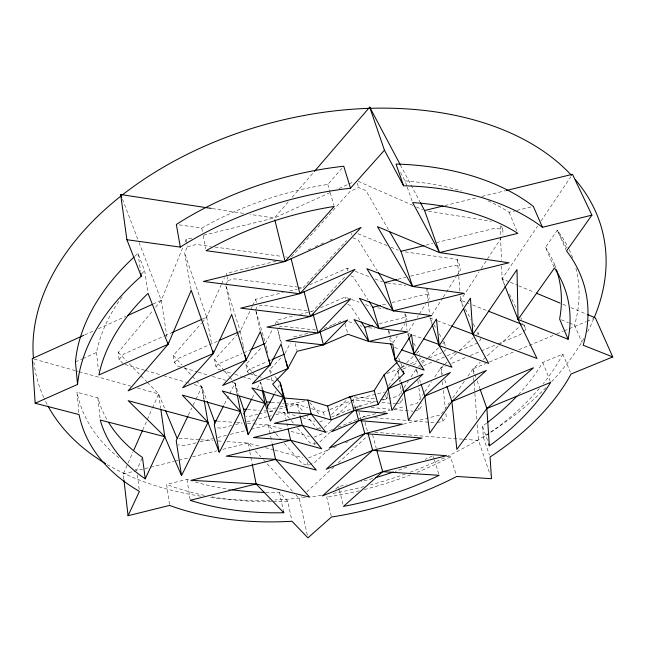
<?xml version="1.0" encoding="UTF-8"?>
<svg xmlns="http://www.w3.org/2000/svg" width="645" height="645" viewBox="0 0 645 645"><rect width="100%" height="100%" fill="white"/><g stroke="black" fill="none" stroke-linecap="round" stroke-linejoin="round"><path stroke-width="0.48" stroke-dasharray="3.23 2.42" d="M155.63 307.173L161.266 300.36L182.712 247.736M184.954 242.238L186.074 239.489L193.903 237.578M191.057 289.299L184.672 253.235L187.373 246.672L187.05 244.882M123.808 478.953L123.235 473.978L127.702 463.892M128.113 462.973L132.991 451.96M142.755 429.925L152.123 408.769M152.534 407.842L158.646 394.047M202.143 322.387L206.69 317.155L221.203 284.921M221.598 284.026L224.412 277.785M142.069 458.345L136.748 470.068A257.113 161.089 -14.7 0 1 133.217 467.907M226.105 284.381L227.879 280.486L227.145 276.907M188.34 415.187L191.75 408.027M193.032 405.342L195.556 400.069M195.975 399.191L201.853 386.879L206.86 400.529M237.674 334.062L240.263 331.191L252.195 306.48M252.63 305.577L255.662 299.296L283.066 292.58M255.597 309.818L257.234 306.448L262.112 305.254L307.318 310.761M224.452 404.101L229.289 394.506M229.733 393.635L235.006 383.17L237.207 394.45M266.708 349.187L265.418 343.334L272.601 329.224M275.173 324.161L277.318 319.944L294.813 315.655M252.203 398.005L254.985 392.708M257.307 388.298L260.556 382.122L262.749 389.378M284.961 353.267L290.419 342.963M274.73 393.386L276.125 390.814M277.995 387.379L279.39 384.807M393.103 342.785L397.336 335.948M400.94 330.111L404.987 323.572M408.995 330.611L415.162 320.742M417.218 317.453L418.25 315.808M419.306 314.115L425.66 303.964M427.772 300.578L429.36 298.038L429.038 295.088L427.006 289.065M388.613 385.702L397.812 371.222L404.028 365.28M432.094 314.639L442.704 297.95M443.236 297.119L445.888 292.943M446.421 292.104L456.007 277.044M456.539 276.205L460.264 270.344L459.958 266.296L457.458 259.5L403.947 251.735M380.558 399.352L383.469 399.618L386.548 398.852L387.903 396.731M403.472 388.508L398.546 396.094L389.201 398.425M404.012 387.669L408.358 380.993M410.994 376.93L416.267 368.811L418.242 375.116M462.933 306.689L460.611 300.215L479.098 271.835M481.275 268.497L500.843 238.457M396.498 403.778L400.529 402.778L402.343 400.005L402.045 398.118M424.257 392.603L417.009 403.431L408.414 405.568M424.813 391.773L431.465 381.84M434.762 376.922L440.801 367.908L444.357 364.602M504.608 285.203L502.1 278.834L537.591 226.113M540.962 221.098L570.793 176.794M414.687 411.058L419.024 409.978L421.435 406.406L421.04 403.496M554.055 267.183L545.493 247.366L557.304 230.257A257.113 161.081 -14.7 0 1 568.713 248.68M441.511 413.977L449.355 402.73M452.726 397.909L465.093 380.171M467.915 376.14L472.978 368.875L480.267 362.248M437.205 422.628L443.002 421.185L446.235 416.589L445.905 413.655M144.536 370.174L123.63 364.103L119.107 359.483L118.237 352.355L153.123 310.197M119.107 359.483L123.542 354.153L163.911 336.19M288.162 201.933L274.367 217.97L331.691 191.847M292.104 197.354L313.123 172.916M180.431 366.868L177.609 366.029L174.464 362.603L173.344 355.5L201.49 323.137M179.27 224.863L201.74 228.145A238.15 148.93 -14.7 0 1 327.813 184.414L342.422 167.732M174.464 362.603L177.964 358.612L217.236 341.326M291.5 256.839L350.017 191.436L358.596 187.534L366.005 190.759L388.524 229.733M220.977 370.109L218.179 369.262L215.946 366.699L214.632 359.588L237.021 334.779M215.946 366.699L218.623 363.748L241.931 353.581M303.069 287.678L346.502 240.577M248.889 373.463L247.285 371.552L245.834 364.425L262.128 346.873M247.285 371.552L249.333 369.359L266.869 361.764M344.575 277.269L312.494 311.317M270.432 373.665L269.594 369.827L282.462 356.274M331.554 414.55L347.462 399.271M324.193 427.546L331.353 420.701M336.368 415.912L350.356 402.544M351.049 401.875L353.137 399.884L384.581 392.055M406.793 362.635L413.792 355.951M416.597 353.267L418.694 351.259L419.79 354.677M419.202 359.692L420.879 358.104M330.433 431.94L319.694 442.123L317.179 443.155M354.613 409.019L357.451 406.334L378.002 401.214M418.452 366.747L421.362 363.998M422.088 363.304L427.192 358.491M427.917 357.798L438.568 347.736M442.801 343.737L444.212 342.398L442.704 339.818M444.074 351.404L445.88 349.703M329.192 448.928L314.631 462.562L310.543 464.231M362.079 418.129L363.538 416.759L375.954 413.663M445.074 363.933L447.203 361.95M450.049 359.305L457.877 352.025M459.304 350.703L473.164 337.811M476.816 334.416L478.276 333.062L477.365 331.361M307.302 535.028L299.328 498.73L301.538 496.698M306.681 491.966L334.61 466.262M338.254 462.908L367.424 436.068M483.186 359.596L497.755 346.349M499.222 345.019L519.709 326.386M520.442 325.717L523.369 323.056L525.933 329.547L520.442 334.513L497.674 344.059M331.216 516.097L326.733 497.158L328.958 495.15M335.618 489.136L338.577 486.459A238.15 148.93 -14.7 0 0 346.357 484.935M339.012 188.501L348.171 184.325M349.09 183.906L353.67 181.817M84.689 334.916L94.751 330.377M98.411 328.724L125.807 316.364M153.083 304.053L161.266 300.36L139.135 242.673M308.084 249.873L310.785 248.656M315.284 246.64L317.985 245.431M320.686 244.213L325.233 242.173M329.78 240.142L332.506 238.916M75.449 361.901L81.867 359.031M82.778 358.628L96.516 352.476A238.15 148.93 -14.7 0 1 122.905 295.612M164.822 335.787L172.11 332.546M202.143 319.178L206.69 317.155L184.672 253.235M309.56 284.832L347.115 268.207L350.711 269.594M238.416 332.006L240.263 331.191L225.758 285.163L231.474 313.583M320.605 307.762L345.035 297.063L350.63 299.119M243.737 352.791L250.058 350.033M324.113 328.579L331.869 325.209M332.739 324.83L343.132 320.323M268.634 360.998L271.279 359.854M386.831 373.657L399.521 368.303M401.327 367.537L406.802 365.223M410.446 363.691L416.823 360.998M399.037 379.018L397.812 371.222L402.262 369.343M403.157 368.972L409.39 366.344M412.953 364.836L417.428 362.95M421.016 361.442L425.49 359.555M429.07 358.039L441.672 352.726M419.903 367.279L422.636 366.134M423.547 365.747L432.65 361.918M436.294 360.386L444.486 356.935M447.227 355.782L455.499 352.299M459.184 350.751L476.647 343.398L480.678 339.681L479.324 337.166M441.575 374.826L440.801 367.908L445.405 365.981M451.847 363.28L466.569 357.104M470.245 355.556L480.364 351.315M481.275 350.936L496.763 344.438M473.357 373.769L472.978 368.875L485.79 363.53M489.45 362.006L513.243 352.081M518.806 349.759L554.031 335.069M556.788 333.925L563.214 331.24M564.133 330.861L586.168 321.67M587.087 321.291L593.513 318.606M311.462 408.664L323.435 412.219L328.99 409.914M329.918 409.527L353.137 399.884L374.995 401.843M319.565 422.024L325.088 419.734M331.538 417.065L351.888 408.64M352.815 408.253L357.451 406.334L363.337 406.85M518.338 394.651A238.15 148.93 -14.7 0 0 542.751 362.434L562.891 354.105L570.357 372.189M314.018 437.165L332.627 429.497M338.214 427.2L357.209 419.371M358.112 418.992L363.538 416.759L366.529 417.009M297.482 427.99L309.995 442.905L314.663 444.195L316.34 443.502M308.455 457.958L329.764 449.234M333.473 447.719L336.255 446.582M345.406 442.841L348.139 441.72M284.316 443.333L302.045 463.634L308.092 465.23L309.729 464.561M403.512 424.128L440.946 414.783M382.67 400.053L388.274 398.65M382.646 411.994L390.281 410.091M394.103 409.14L404.6 406.519M169.466 504.454L166.636 484.427L187.018 479.38A238.15 148.93 -14.7 0 0 192.5 481.146M397.981 279.261L405.721 277.358M410.559 276.165L454.08 265.458L459.958 266.296M382.421 304.916L387.226 303.739M392.023 302.553L424.66 294.515L429.038 295.088M379.252 323.709L403.439 317.743L406.729 318.146L407.011 320.299M276.068 407.938L269.626 409.003M279.93 406.987L305.004 400.795M257.919 414.267L249.244 416.412L245.801 416.138M258.887 414.026L265.643 412.365M269.497 411.405L275.286 409.978M279.14 409.027L297.45 404.504L307.738 407.559M231.724 425.515L221.171 428.119L216.462 427.772M235.57 424.563L242.286 422.902M247.083 421.717L254.751 419.822M258.589 418.879L267.215 416.743M268.175 416.509L272.013 415.557M275.842 414.614L284.469 412.486L296.934 416.098M196.04 442.841L185.575 445.429L178.036 444.913M199.845 441.898L213.172 438.608M217.921 437.431L226.484 435.319M230.281 434.375L245.495 430.618M251.195 429.207L268.288 424.982L282.47 428.957M123.235 473.978L132.999 471.568M133.975 471.326L149.6 467.456M150.575 467.214L174.021 461.417M174.997 461.175L177.923 460.449M178.899 460.207L188.662 457.797M192.557 456.829L216.93 450.799M222.775 449.355L248.123 443.083L260.588 446.413M445.034 205.521L477.179 197.644M482.049 196.443L505.414 190.718M276.028 261.201L226.419 273.327L226.967 276.012M227.879 280.486L234.554 278.85L297.055 286.969M487.959 200.805A238.15 148.93 -14.7 0 1 509.099 212.31L515.879 210.649M516.847 210.407L533.318 206.368M425.974 245.173L432.698 243.52M436.544 242.576L495.07 228.201L502.826 229.443L503.019 235.119M289.678 290.959L297.232 289.113M298.183 288.879L303.174 287.654M299.667 314.462L312.293 311.366L308.318 310.882M293.636 336.883L309.431 333.005M203.683 235.199L274.044 218.042L250.155 214.382M187.373 246.672L196.483 244.455L211.06 246.495M179.004 438.237L199.998 439.713M200.998 439.785L213.003 440.624M218.018 440.97L223.033 441.325M227.048 441.607L248.123 443.083L252.767 448.138M447.614 456.668L450.508 456.878L456.442 475.526M217.228 421.048L235.715 422.475M236.691 422.548L241.553 422.926M247.495 423.378L252.445 423.757M253.437 423.838L268.288 424.982L275.342 433.053M374.769 432.271L462.747 439.197M463.731 439.277L478.534 440.438L490.232 474.962M247.495 409.454L259.266 410.422M264.168 410.825L273.835 411.615M277.705 411.929L284.469 412.486L290.669 419.863M374.495 417.678L435.246 422.789M271.384 402.286L283.994 403.359M284.953 403.439L297.45 404.504L303.561 412.002M371.197 407.535L389.911 409.18M393.893 409.527L412.824 411.188M381.84 402.464L395.522 403.689M354.186 396.949L374.729 398.82M368.714 327.749L374.689 328.442M315.768 330.047L282.575 326.225L278.971 327.112L277.318 319.944M377.793 307.899L383.775 308.632M384.775 308.762L387.758 309.124M298.03 287.089L302.9 287.726M387.339 282.978L405.737 285.421M214.946 247.035L281.696 256.387M285.654 256.944L287.638 257.218M212.334 208.585L245.181 213.616M428.506 211.165L491.28 221.316M265.377 447.695L274.012 450M274.972 450.258L302.763 457.692M78.875 412.623L76.997 392.241L97.895 397.868A238.15 148.93 -14.7 0 0 107.199 420.056M34.161 359.112L75.255 370.617M76.207 370.883L78.126 371.415M79.077 371.689L130.766 386.153M137.49 388.032L158.606 393.942L160.686 408.317M290.976 431.344L309.245 436.472M319.388 428.901L316.703 428.135L307.222 416.493M145.48 370.448L160.686 374.866M163.54 375.688L185.55 382.082M186.51 382.364L189.38 383.195M194.169 384.581L201.821 386.807L204.013 399.505M302.666 417.767L314.881 421.314M184.188 367.989L197.346 371.907M198.289 372.189L206.747 374.705M212.399 376.39L225.573 380.308M232.168 382.275L234.99 383.114L237.368 395.329M221.904 370.391L231.224 373.205M234.949 374.334L241.512 376.325M242.464 376.607L252.929 379.776M249.817 373.745L257.282 376.019M258.21 376.309L262.87 377.728M266.57 378.857L273.899 381.098M394.514 347.429L399.803 349.276M348.735 321.621L354.428 323.637M360.047 325.636L361.926 326.297M408.35 333.409L411.97 334.715M412.881 335.037L422.838 338.633M347.76 304.416L349.969 305.222L360.047 320.283M351.565 299.465L359.039 302.215M365.465 304.585L370.98 306.609M431.795 323.451L429.973 317.977L436.439 320.404M437.366 320.75L450.226 325.58M350.735 275.867L353.129 276.778L367.972 299.788M355.202 271.327L370.593 277.261M375.205 279.035L382.582 281.881M460.304 296.224L460.611 300.215L468.899 303.481M472.583 304.932L487.322 310.737M521.974 324.379L523.796 325.096L525.933 329.547M352.783 237.771L358.193 239.956L377.252 270.924M561.376 319.791L568.422 322.661M569.301 323.024L574.59 325.177L582.024 342.487M357.983 233.74L387.234 245.689M390.902 247.188L398.247 250.187M501.649 266.151L502.1 278.834L509.51 281.93M510.429 282.317L517.838 285.413M518.765 285.8L534.495 292.378M562.811 304.23L567.358 306.133M570.97 307.641L586.321 314.067M358.241 181.366L412.848 205.376M416.452 206.964L422.773 209.738M118.237 352.355L126.501 360.861M129.258 363.699L146.625 381.566M147.326 382.283L158.565 393.845L165.039 409.39M265.837 492.457A238.15 148.93 -14.7 0 0 279.551 492.498L287.726 501.197L291.782 520.322M255.428 451.024L260.741 456.805M263.402 459.691L293.249 492.119M295.95 495.062L299.328 498.73M173.344 355.5L181.906 364.901M184.543 367.795L191.823 375.785M192.492 376.519L195.814 380.163M196.475 380.897L201.821 386.807M275.979 433.787L280.47 438.923M214.632 359.588L223.654 370.004M224.944 371.488L229.33 376.551M229.959 377.277L231.837 379.445M291.282 420.604L293.765 423.555M245.834 364.425L256.895 377.68M269.594 369.827L273.794 375.003M274.988 376.478L276.173 377.93M309.729 402.383L320.009 415.283M398.675 358.064L400.553 362.345M407.963 333.917L408.995 335.585M413.638 343.084L416.17 347.171M429.973 317.977L433.335 323.758M433.819 324.58L436.222 328.708M439.197 333.796L442.204 338.964M460.611 300.215L463.449 305.496M465.343 309.019L470.971 319.485M473.253 323.726L475.534 327.966M400.545 172.473L405.06 180.923L406.939 186.292M400.36 164.894L410.607 184.204M411.067 185.083L419.919 201.756M566.616 248.123L557.304 230.257L566.133 250.067M502.1 278.834L504.721 284.268M509.51 294.233L516.887 309.576M520.773 317.663L521.644 319.46M554.724 264.974L556.659 269.441M509.099 212.31L517.129 231.571M501.463 226.089L502.826 229.443M542.751 362.434L550.322 381.453M134.894 256.25A257.113 161.081 -14.7 0 1 137.982 253.437L144.698 270.715L147.89 292.427M122.445 199.16L138.78 241.746M478.276 333.062L478.961 334.949M472.978 368.875L475.921 377.261M477.227 380.985L479.848 388.435M407.253 187.187L412.308 201.667M486.62 423.104A238.15 148.93 -14.7 0 1 482.557 426.135L487.789 441.333M482.557 426.135L483.363 437.415L489.434 455.144M444.212 342.398L445.348 345.768M440.801 367.908L442.938 374.366M444.768 379.905L446.292 384.517M234.974 383.057L238.731 394.458M441.825 417.525L443.002 421.185M405.342 313.801L406.729 318.146M407.745 334.021L408.64 336.851M419.661 379.615L420.508 382.316M357.233 183.18L358.596 187.534M418.444 408.108L419.024 409.978M433.384 456.523L434.206 459.192M434.48 460.079L438.89 474.43M400.819 363.208L401.875 366.683M388.524 330.038L389.951 334.747M390.241 335.69L392.241 342.277M397.812 371.222L400.061 378.696M400.343 379.623L400.908 381.493M351.477 233.385L352.001 235.143M399.964 400.868L400.529 402.778M327.813 184.414L329.934 191.694M330.2 192.605L333.965 205.513M255.872 310.769L265.418 343.334M385.565 395.45L386.548 398.852M347.115 268.207L347.873 270.852M345.035 297.063L345.526 298.829M345.051 323.766L347.687 333.312M281.526 343.342L277.713 329.555L280.849 343.172M372.6 434.94L376.309 448.477M365.046 422.306L368.053 433.392M357.451 406.334L357.967 408.261M359.007 412.123L361.087 419.847M353.137 399.884L355.895 410.156M323.435 412.219L324.919 418.226M338.577 486.459L339.238 489.168M339.464 490.063L343.019 504.575M319.815 427.232L320.283 429.159M295.249 343.624L296.861 350.364M314.212 442.293L314.663 444.195M297.45 404.504L299.869 414.92M307.455 462.441L308.092 465.23M284.469 412.486L287.525 426.24M266.925 350.162L267.562 353.089M255.662 299.296L256.839 304.666M271.271 377.494L272.529 383.243M255.992 311.624L260.169 330.772M260.54 382.082L262.184 389.838M268.288 424.982L271.868 441.994M279.543 492.498L283.187 509.945M240.263 331.191L243.189 345.502M243.391 346.478L243.794 348.421M248.123 443.083L249.623 450.766M249.808 451.734L252.066 463.263M201.74 228.145L202.457 231.869M203.175 235.594L205.715 248.785M206.69 317.155L211.6 343.793M186.074 239.489L186.889 243.979M387.226 392.789L387.734 395.748M201.853 386.879L204.07 399.723M399.191 379.994L399.497 381.945M400.11 385.839L401.303 393.394M161.266 300.36L167.039 337.52M187.018 479.38L190.098 499.335M388.661 330.941L389.354 335.473M389.765 338.19L390.451 342.64M137.982 253.437L140.554 271.255M416.267 368.811L417.057 374.568M417.847 380.316L418.637 386.073M418.903 387.992L420.5 399.618M404.883 313.954L405.874 321.331M406.132 323.242L407.051 330.127M137.353 474.913L139.159 489.434M442.349 381.743L442.889 386.621M443.317 390.435L445.252 407.777M426.813 289.154L428.054 300.481M428.361 303.311L429.538 314.067M96.516 352.476L98.427 370.246M97.895 397.868L100.136 419.097M473.664 377.68L473.97 381.598M474.043 382.574L474.801 392.362M474.881 393.337L476.929 419.814M477.316 424.724L478.534 440.438M457.458 259.5L459.917 291.234M500.206 225.718L501.439 260.298M593.755 318.743A292.137 187.703 -14.7 0 1 587.635 331.683M583.927 338.472A292.137 187.703 -14.7 0 1 551.346 382.034M545.928 387.661A292.137 187.703 -14.7 0 1 489.668 432.755M488.837 433.279A292.137 187.703 -14.7 0 1 409.938 472.293M405.423 473.946A292.137 187.703 -14.7 0 1 370.512 484.919M363.982 486.628A292.137 187.703 -14.7 0 1 331.022 493.731M321.549 495.296A292.137 187.703 -14.7 0 1 310.148 496.908M305.399 497.488A292.137 187.703 -14.7 0 1 275.052 499.948M270.053 500.141A292.137 187.703 -14.7 0 1 209.222 497.376M200.66 496.166A292.137 187.703 -14.7 0 1 107.376 464.65M47.117 404.415A292.137 187.703 -14.7 0 1 44.134 398.376M43.739 397.497A292.137 187.703 -14.7 0 1 33.854 361.982M562.891 354.105A257.113 161.089 -14.7 0 1 543.243 383.678M539.325 388.403A257.113 161.089 -14.7 0 1 490.023 432.835M489.192 433.416A257.113 161.089 -14.7 0 1 483.363 437.415M450.508 456.878A257.113 161.089 -14.7 0 1 417.049 472.301M410.462 474.897A257.113 161.089 -14.7 0 1 364.014 489.595M359.233 490.764A257.113 161.089 -14.7 0 1 326.733 497.158M118.946 457.789A257.113 161.089 -14.7 0 1 76.989 392.241M432.231 456.047A238.15 148.93 -14.7 0 1 425.144 459.361M407.035 466.988A238.15 148.93 -14.7 0 1 395.159 471.39M372.592 478.526A238.15 148.93 -14.7 0 1 360.974 481.613M231.587 489.708A238.15 148.93 -14.7 0 1 193.427 481.428M141.682 273.738A238.15 148.93 -14.7 0 1 144.698 270.715M405.06 180.923A238.15 148.93 -14.7 0 1 461.53 190.944M545.493 247.374A238.15 148.93 -14.7 0 1 555.442 266.853M575.912 268.28A257.113 161.081 -14.7 0 1 574.59 325.177M287.726 501.197A257.113 161.081 -14.7 0 1 272.658 501.681M271.65 501.689A257.113 161.081 -14.7 0 1 211.238 496.706M204.368 495.368A257.113 161.081 -14.7 0 1 166.636 484.427M569.156 249.591A257.113 161.081 -14.7 0 1 572.679 257.927"/><path stroke-width="0.97" d="M287.831 368.513L281.059 344.083L270.174 364.941L222.67 385.476L246.18 360.087L231.668 314.51L213.382 353.468L128.137 390.83L168.095 344.309L191.234 290.274L213.382 353.468L182.632 387.726L246.18 360.087L260.37 331.691L270.174 364.941L252.308 383.807L287.831 368.513L297.087 351.323L323.5 344.825L347.953 334.271L368.835 341.511L392.813 344.164L395.232 360.233L404.012 373.681L388.185 388.717L378.139 404.496L353.96 410.518L331.095 419.984L311.253 414.154L287.71 412.219L283.518 397.352L270.416 421.064L265.063 403.48L248.244 434.657L240.504 411.502L222.203 390.951L265.055 403.439L251.84 387.895L283.502 397.32L272.738 384.202L287.831 368.513L286.162 361.289M133.797 450.121L142.343 430.844M587.224 314.438L595.351 317.84L612.75 356.927L571.107 373.995A260.757 159.783 -14.7 0 1 490.071 457.007L491.498 478.695L456.741 476.462A260.757 159.783 -14.7 0 1 331.433 517.04L307.923 537.857L291.983 521.273A260.757 159.783 -14.7 0 1 169.603 505.414L128.073 515.718L139.401 491.377A260.757 159.783 -14.7 0 1 79.061 414.566L35.161 403.238L32.25 358.58L83.769 335.327M160.823 409.277L164.781 436.681L100.233 420.024A241.52 147.713 -14.7 0 0 145.238 478.84L164.822 436.778M187.913 416.081L176.222 440.567L181.519 475.615L207.996 422.443L219.236 452.451L240.545 411.623L237.368 395.329M223.565 405.858L214.269 424.297L219.066 451.476M248.244 434.657L244.076 413.461L251.752 398.868M273.794 395.103L267.401 406.874L268.006 408.865M283.502 397.32L280.301 383.025L284.526 398.054L307.899 400.077L327.604 406.019L350.251 396.594L374.213 390.628L384.114 374.801L396.901 362.498M395.232 360.233L411.502 334.392L414.05 353.984L424.152 370.117L395.232 360.233L390.588 343.527M414.05 353.984L436.463 319.049L439.205 345.615L451.976 367.239L414.05 353.984L408.938 337.795M388.185 388.717L423.047 374.092L404.044 391.894L391.91 410.51L388.185 388.717L384.114 374.801M439.205 345.615L470.439 298.159L472.89 334.433L488.7 363.441L439.205 345.615L432.102 324.37M404.044 391.894L450.371 372.536L424.821 396.054L408.446 420.411L404.044 391.894L401.19 382.437M472.89 334.433L516.992 269.57L518.048 319.42L536.979 358.467L472.89 334.433L463.594 308.536M424.821 396.054L486.37 370.464L451.895 401.488L429.739 433.182L424.821 396.054L421.08 384.146M518.048 319.42L554.434 268.054A241.52 147.713 -14.7 0 1 568.1 339.246L518.048 319.42L504.962 286.106M506.381 190.485L572.478 174.287L591.908 215.14L566.536 250.969A260.757 159.783 -14.7 0 1 583.193 345.228L612.75 356.927M451.895 401.488L533.439 367.795L486.886 408.503L456.853 449.42L451.895 401.488L446.912 386.403M314.438 171.393L369.714 107.143L400.36 164.894M274.843 219.913L285.074 261.475L334.231 206.44A241.52 147.713 -14.7 0 0 206.078 250.671L284.743 261.556L203.377 281.446L299.651 293.725L240.666 308.181L310.213 316.51M211.342 208.432L120.671 194.532L126.896 239.722L180.302 247.108A260.757 159.783 -14.7 0 1 350.509 188.211L384.444 150.22L369.714 107.143M291.072 258.516L299.893 293.668L361.055 227.451L285.074 261.475M313.172 314.252L317.945 332.893L350.711 298.853L310.487 316.445L266.998 327.12L317.816 332.925L285.969 340.745L323.355 344.865M348.856 397.933L350.251 396.594L352.218 396.772M353.96 410.518L331.578 431.731L358.676 420.572L387.427 413.397L353.96 410.518L350.251 396.594M358.676 420.572L329.24 448.154L364.796 433.601L402.512 424.184L358.676 420.572L355.895 410.156M364.796 433.601L326.209 469.246L372.665 450.371L421.967 438.052L364.796 433.601L361.087 419.847M372.665 450.371L322.436 495.916L382.67 471.688L446.614 455.693L372.665 450.371L368.053 433.392M382.67 471.688L343.463 506.398A241.52 147.713 -14.7 0 0 439.172 475.325L382.67 471.688L376.841 450.412M127.621 315.542L152.172 304.464M172.11 332.546L201.232 319.589M35.161 403.238L77.553 384.444A260.757 159.783 -14.7 0 1 141.263 276.205L140.836 273.23M168.095 344.309L98.935 374.963A241.52 147.713 -14.7 0 1 148.036 293.378L168.095 344.309L167.789 342.366M219.082 340.52L237.497 332.409M250.961 349.638L264.514 343.729M272.166 359.467L284.51 354.121M489.337 445.84L486.886 408.503L550.685 382.364A241.52 147.713 -14.7 0 1 489.337 445.84L488.716 444.034M288.146 429.038L290.637 440.237L316.348 470.084L275.528 459.377L191.033 480.315L256.113 483.952L309.608 497.093L275.528 459.377L272.279 443.929M283.768 512.719L256.113 483.952L190.243 500.294A241.52 147.713 -14.7 0 0 283.768 512.719L283.381 510.872M397.014 279.503L384.428 282.591L378.276 272.593M412.59 286.501L508.969 262.773L439.551 252.59L377.422 226.645L412.59 286.501L464.198 293.346L393.216 310.842L359.386 298.312L379.147 328.547L407.906 331.869L368.835 341.511L354.024 319.581L379.147 328.547L431.731 315.574L393.216 310.842L366.852 268.675L412.59 286.501L400.997 251.308L389.524 231.458M369.053 301.449L372.81 307.286L380.502 305.391M361.087 321.839L364.731 327.289L372.479 325.386M311.253 414.154L274.278 423.289L302.311 425.466L325.814 432.19L311.253 414.154L307.899 400.077M302.311 425.466L253.461 437.552L290.637 440.237L321.661 448.783L302.311 425.466L300.086 415.88M290.637 440.237L226.234 456.176L275.528 459.377M420.387 202.635L424.571 210.536L443.083 205.997M400.997 251.308L424.055 245.648M439.551 252.59L517.862 233.337A241.52 147.713 -14.7 0 0 412.631 202.578L439.551 252.59L424.571 210.536M384.444 150.22L403.577 185.768A260.757 159.783 -14.7 0 1 542.445 227.298L591.908 215.14M299.893 293.668L354.944 269.368L310.382 316.469L304.037 291.484M317.945 332.893L347.663 320.009L323.443 344.841L320.202 332.256M207.19 401.44L214.301 420.83L216.252 420.975M239.351 396.336L243.576 409.14L246.519 409.382M263.023 390.289L266.522 401.875L270.408 402.206M386.371 282.849L384.428 282.591L393.216 310.842M204.183 400.481L207.972 422.37L128.178 400.674L164.741 436.584L181.519 475.615M240.529 411.558L182.237 395.079L207.972 422.37M401.553 349.888L414.042 354.25M423.741 338.956L438.527 344.293M451.137 325.918L473.237 334.215M488.241 311.1L521.063 324.024M536.326 293.144L560.07 303.086M276.761 378.663L280.301 383.025M542.445 227.298L533.318 206.368A257.113 161.081 -14.7 0 0 396.03 164.024L403.577 185.768M568.1 339.246L559.61 319.073A238.158 148.939 -14.7 0 0 556.458 269.683M165.418 410.293L177.004 438.1M126.896 239.722L141.263 276.205M120.671 194.532L121.736 197.314M480.17 389.346L486.886 408.503M244.076 413.461L244.649 415.203M350.509 188.211L343.753 166.216A257.113 161.081 -14.7 0 0 176.343 224.436L180.302 247.108M403.214 371.052L404.012 373.681M372.81 307.286L379.147 328.547M364.731 327.289L368.835 341.511M374.213 390.628L378.139 404.496M327.604 406.019L331.095 419.984M284.526 398.054L287.71 412.219M268.973 359.499L270.174 364.941M266.522 401.875L267.635 407.116M262.37 390.757L265.055 403.439M245.189 355.226L246.18 360.087M243.576 409.14L244.423 413.469M252.26 464.247L256.113 483.952M212.842 350.566L213.382 353.468M214.301 420.83L214.825 423.773M145.238 478.84L142.481 457.442A238.158 148.939 -14.7 0 1 108.739 422.652M123.921 479.945L128.073 515.718M77.553 384.444L75.449 361.901A257.113 161.081 -14.7 0 1 134.128 256.952M575.348 179.689A292.137 187.703 -14.7 0 1 594.126 317.872M105.707 463.666A292.137 187.703 -14.7 0 1 48.028 406.108M33.443 358.015A292.137 187.703 -14.7 0 1 120.954 196.032M122.534 194.79A292.137 187.703 -14.7 0 1 571.526 175.384M517.008 396.062A238.158 148.939 -14.7 0 1 487.426 422.491M393.313 472.035A238.158 148.939 -14.7 0 1 375.463 477.703M264.853 492.433A238.158 148.939 -14.7 0 1 232.587 489.853"/></g></svg>
